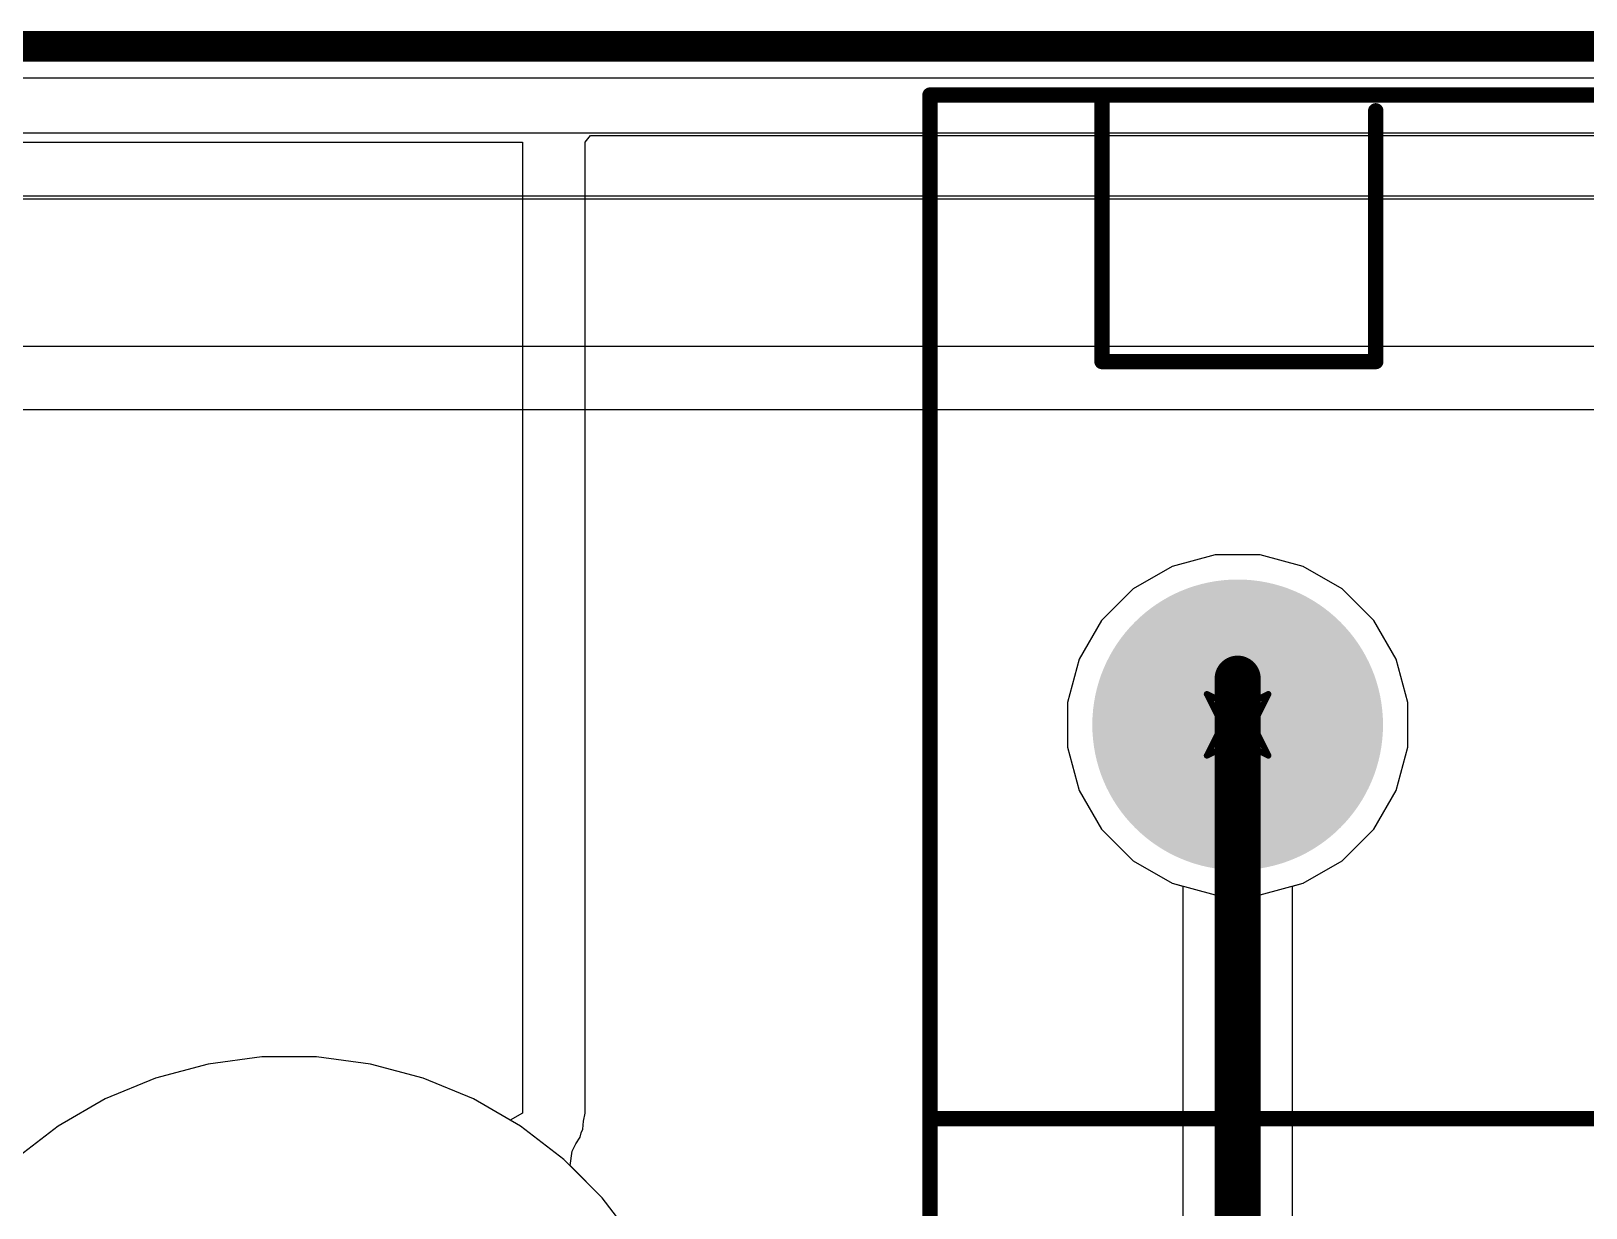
# Model space of a CAD drawing. Header units: inches. Extents: x -3 to 5259, y -3 to 5282.
# Drawn here: x 79.64 to 92.48, y 97.69 to 107.4 of the extents above; entities that cross this region are included whole.
import ezdxf

# ---------------------------------------------------------------- set-up
doc = ezdxf.new("R2010")
doc.units = ezdxf.units.IN
for name, color, linetype in [('Board Outline', 216, 'Continuous'), ('Bottom Layer', 5, 'Continuous'), ('Bottom Solder', 6, 'Continuous'), ('Drill Drawing', 1, 'Continuous'), ('Layer 1', 16, 'Continuous'), ('Layer 2', 76, 'Continuous'), ('Multi-Layer', 9, 'Continuous'), ('Pad Holes', 156, 'Continuous'), ('Top Layer', 1, 'Continuous'), ('Top Overlay', 2, 'Continuous'), ('Top Solder', 216, 'Continuous')]:
    doc.layers.add(name, color=color, linetype=linetype)

# ---------------------------------------------------------------- blocks, each defined once
blk = doc.blocks.new('DB128V_5_08_5P_GN_S_183')
at = {"layer": 'Bottom Layer'}
h = blk.add_hatch(color=5, dxfattribs=at)
edge = h.paths.add_edge_path()
edge.add_arc((10.16, 0), 1.15, 0, 360)
at = {"layer": 'Bottom Solder'}
h = blk.add_hatch(color=6, dxfattribs=at)
edge = h.paths.add_edge_path()
edge.add_arc((10.16, 0), 1.2, 0, 360)
at = {"layer": 'Layer 1'}
h = blk.add_hatch(color=16, dxfattribs=at)
edge = h.paths.add_edge_path()
edge.add_arc((10.16, 0), 1.15, 0, 360)
at = {"layer": 'Layer 2'}
h = blk.add_hatch(color=76, dxfattribs=at)
edge = h.paths.add_edge_path()
edge.add_arc((10.16, 0), 1.15, 0, 360)
at = {"layer": 'Multi-Layer'}
h = blk.add_hatch(color=9, dxfattribs=at)
edge = h.paths.add_edge_path()
edge.add_arc((10.16, 0), 1.15, 0, 360)
at = {"layer": 'Pad Holes'}
h = blk.add_hatch(color=7, dxfattribs=at)
edge = h.paths.add_edge_path()
edge.add_arc((10.16, 0), 0.75, 0, 360)
at = {"layer": 'Top Layer'}
h = blk.add_hatch(color=1, dxfattribs=at)
edge = h.paths.add_edge_path()
edge.add_arc((10.16, 0), 1.15, 0, 360)
at = {"layer": 'Top Solder'}
h = blk.add_hatch(color=216, dxfattribs=at)
edge = h.paths.add_edge_path()
edge.add_arc((10.16, 0), 1.2, 0, 360)
at = {"layer": 'Top Overlay'}
for points in [[(12.7, 5, 0.127, 0.127, 0), (12.7, -5.2, 0.127, 0.127, 0)], [(12.69, 3.251, 0.127, 0.127, 0), (-12.71, 3.26, 0.127, 0.127, 0)], [(9.02, -3, 0.127, 0.127, 0), (9.02, -5.07, 0.127, 0.127, 0)], [(11.28, -3, 0.127, 0.127, 0), (9.02, -3, 0.127, 0.127, 0)], [(11.28, -3, 0.127, 0.127, 0), (11.28, -5.2, 0.127, 0.127, 0)], [(12.7, -5.2, 0.127, 0.127, 0), (-12.7, -5.2, 0.127, 0.127, 0)]]:
    blk.add_lwpolyline(points, format="xyseb", dxfattribs=at)
for points in [[(12.658, 3.251, 0.0635, 0.0635, 1), (12.722, 3.251, 0.0635, 0.0635, 1)], [(8.988, -3, 0.0635, 0.0635, 1), (9.052, -3, 0.0635, 0.0635, 1)], [(8.988, -3, 0.0635, 0.0635, 1), (9.052, -3, 0.0635, 0.0635, 1)], [(11.248, -3, 0.0635, 0.0635, 1), (11.312, -3, 0.0635, 0.0635, 1)], [(11.248, -3, 0.0635, 0.0635, 1), (11.312, -3, 0.0635, 0.0635, 1)], [(8.988, -5.07, 0.0635, 0.0635, 1), (9.052, -5.07, 0.0635, 0.0635, 1)], [(11.248, -5.2, 0.0635, 0.0635, 1), (11.312, -5.2, 0.0635, 0.0635, 1)], [(12.668, -5.2, 0.0635, 0.0635, 1), (12.732, -5.2, 0.0635, 0.0635, 1)], [(12.668, -5.2, 0.0635, 0.0635, 1), (12.732, -5.2, 0.0635, 0.0635, 1)]]:
    blk.add_lwpolyline(points, format="xyseb", close=True, dxfattribs=at)

msp = doc.modelspace()

# ---------------------------------------------------------------- linework, layer by layer
at = {"layer": 'Board Outline'}
msp.add_lwpolyline([(-2.722, 107.278, 0.254, 0.254, 0), (147.278, 107.278, 0.254, 0.254, 0)], format="xyseb", dxfattribs=at)
at = {"layer": 'Bottom Layer'}
for p, q in [((5.363, 106.045), (139.161, 106.045)), ((48.108, 106.02), (139.144, 106.02)), ((89.415, 103.08), (89.058, 102.984)), ((89.415, 103.08), (89.058, 102.984)), ((89.785, 103.08), (89.415, 103.08)), ((89.785, 103.08), (89.415, 103.08)), ((90.142, 102.984), (89.785, 103.08)), ((90.142, 102.984), (89.785, 103.08)), ((89.058, 102.984), (88.738, 102.799)), ((89.058, 102.984), (88.738, 102.799)), ((90.462, 102.799), (90.142, 102.984)), ((90.462, 102.799), (90.142, 102.984)), ((88.738, 102.799), (88.476, 102.538)), ((88.738, 102.799), (88.476, 102.538)), ((90.723, 102.538), (90.462, 102.799)), ((90.723, 102.538), (90.462, 102.799)), ((88.476, 102.538), (88.291, 102.218)), ((88.476, 102.538), (88.291, 102.218)), ((90.908, 102.218), (90.723, 102.538)), ((90.908, 102.218), (90.723, 102.538)), ((88.291, 102.218), (88.196, 101.861)), ((88.291, 102.218), (88.196, 101.861)), ((91.004, 101.861), (90.908, 102.218)), ((91.004, 101.861), (90.908, 102.218)), ((88.196, 101.861), (88.196, 101.491)), ((88.196, 101.861), (88.196, 101.491)), ((91.004, 101.491), (91.004, 101.861)), ((91.004, 101.491), (91.004, 101.861)), ((88.196, 101.491), (88.291, 101.134)), ((88.196, 101.491), (88.291, 101.134)), ((90.908, 101.134), (91.004, 101.491)), ((90.908, 101.134), (91.004, 101.491)), ((88.291, 101.134), (88.476, 100.814)), ((88.291, 101.134), (88.476, 100.814)), ((90.723, 100.814), (90.908, 101.134)), ((90.723, 100.814), (90.908, 101.134)), ((88.476, 100.814), (88.738, 100.552)), ((88.476, 100.814), (88.738, 100.552)), ((90.462, 100.552), (90.723, 100.814)), ((90.462, 100.552), (90.723, 100.814)), ((88.738, 100.552), (89.058, 100.368)), ((88.738, 100.552), (89.058, 100.368)), ((90.142, 100.368), (90.462, 100.552)), ((90.142, 100.368), (90.462, 100.552)), ((89.058, 100.368), (89.415, 100.272)), ((89.058, 100.368), (89.415, 100.272)), ((89.415, 100.272), (89.785, 100.272)), ((89.415, 100.272), (89.785, 100.272)), ((89.785, 100.272), (90.142, 100.368)), ((89.785, 100.272), (90.142, 100.368))]:
    msp.add_line(p, q, dxfattribs=at)
at = {"layer": 'Drill Drawing'}
for points in [[(89.346, 101.93, 0.0508, 0.0508, 0), (89.6, 101.803, 0.0508, 0.0508, 0)], [(89.346, 101.93, 0.0508, 0.0508, 0), (89.473, 101.676, 0.0508, 0.0508, 0)], [(89.6, 101.803, 0.0508, 0.0508, 0), (89.854, 101.93, 0.0508, 0.0508, 0)], [(89.727, 101.676, 0.0508, 0.0508, 0), (89.854, 101.93, 0.0508, 0.0508, 0)], [(89.346, 101.422, 0.0508, 0.0508, 0), (89.473, 101.676, 0.0508, 0.0508, 0)], [(89.727, 101.676, 0.0508, 0.0508, 0), (89.854, 101.422, 0.0508, 0.0508, 0)], [(89.346, 101.422, 0.0508, 0.0508, 0), (89.6, 101.549, 0.0508, 0.0508, 0)], [(89.6, 101.549, 0.0508, 0.0508, 0), (89.854, 101.422, 0.0508, 0.0508, 0)]]:
    msp.add_lwpolyline(points, format="xyseb", dxfattribs=at)
for points in [[(89.333, 101.93, 0.0254, 0.0254, 1), (89.358, 101.93, 0.0254, 0.0254, 1)], [(89.333, 101.93, 0.0254, 0.0254, 1), (89.358, 101.93, 0.0254, 0.0254, 1)], [(89.841, 101.93, 0.0254, 0.0254, 1), (89.866, 101.93, 0.0254, 0.0254, 1)], [(89.841, 101.93, 0.0254, 0.0254, 1), (89.866, 101.93, 0.0254, 0.0254, 1)], [(89.587, 101.803, 0.0254, 0.0254, 1), (89.612, 101.803, 0.0254, 0.0254, 1)], [(89.587, 101.803, 0.0254, 0.0254, 1), (89.612, 101.803, 0.0254, 0.0254, 1)], [(89.46, 101.676, 0.0254, 0.0254, 1), (89.485, 101.676, 0.0254, 0.0254, 1)], [(89.46, 101.676, 0.0254, 0.0254, 1), (89.485, 101.676, 0.0254, 0.0254, 1)], [(89.714, 101.676, 0.0254, 0.0254, 1), (89.739, 101.676, 0.0254, 0.0254, 1)], [(89.714, 101.676, 0.0254, 0.0254, 1), (89.739, 101.676, 0.0254, 0.0254, 1)], [(89.587, 101.549, 0.0254, 0.0254, 1), (89.612, 101.549, 0.0254, 0.0254, 1)], [(89.587, 101.549, 0.0254, 0.0254, 1), (89.612, 101.549, 0.0254, 0.0254, 1)], [(89.333, 101.422, 0.0254, 0.0254, 1), (89.358, 101.422, 0.0254, 0.0254, 1)], [(89.333, 101.422, 0.0254, 0.0254, 1), (89.358, 101.422, 0.0254, 0.0254, 1)], [(89.841, 101.422, 0.0254, 0.0254, 1), (89.866, 101.422, 0.0254, 0.0254, 1)], [(89.841, 101.422, 0.0254, 0.0254, 1), (89.866, 101.422, 0.0254, 0.0254, 1)]]:
    msp.add_lwpolyline(points, format="xyseb", close=True, dxfattribs=at)
at = {"layer": 'Layer 1'}
for p, q in [((-2.463, 107.019), (147.019, 107.019)), ((118.441, 104.799), (72.257, 104.799)), ((72.257, 104.281), (118.226, 104.281)), ((89.415, 103.08), (89.058, 102.984)), ((89.785, 103.08), (89.415, 103.08)), ((90.142, 102.984), (89.785, 103.08)), ((89.058, 102.984), (88.738, 102.799)), ((90.462, 102.799), (90.142, 102.984)), ((88.738, 102.799), (88.476, 102.538)), ((90.723, 102.538), (90.462, 102.799)), ((88.476, 102.538), (88.291, 102.218)), ((90.908, 102.218), (90.723, 102.538)), ((88.291, 102.218), (88.196, 101.861)), ((91.004, 101.861), (90.908, 102.218)), ((88.196, 101.861), (88.196, 101.491)), ((91.004, 101.491), (91.004, 101.861)), ((88.196, 101.491), (88.291, 101.134)), ((90.908, 101.134), (91.004, 101.491)), ((88.291, 101.134), (88.476, 100.814)), ((90.723, 100.814), (90.908, 101.134)), ((88.476, 100.814), (88.738, 100.552)), ((90.462, 100.552), (90.723, 100.814)), ((88.738, 100.552), (89.058, 100.368)), ((90.142, 100.368), (90.462, 100.552)), ((89.058, 100.368), (89.415, 100.272)), ((89.415, 100.272), (89.785, 100.272)), ((89.785, 100.272), (90.142, 100.368))]:
    msp.add_line(p, q, dxfattribs=at)
at = {"layer": 'Layer 2'}
for p, q in [((-2.158, 106.564), (118.244, 106.564)), ((89.415, 103.08), (89.058, 102.984)), ((89.785, 103.08), (89.415, 103.08)), ((90.142, 102.984), (89.785, 103.08)), ((89.058, 102.984), (88.738, 102.799)), ((90.462, 102.799), (90.142, 102.984)), ((88.738, 102.799), (88.476, 102.538)), ((90.723, 102.538), (90.462, 102.799)), ((88.476, 102.538), (88.291, 102.218)), ((90.908, 102.218), (90.723, 102.538)), ((88.291, 102.218), (88.196, 101.861)), ((91.004, 101.861), (90.908, 102.218)), ((88.196, 101.861), (88.196, 101.491)), ((91.004, 101.491), (91.004, 101.861)), ((88.196, 101.491), (88.291, 101.134)), ((90.908, 101.134), (91.004, 101.491)), ((88.291, 101.134), (88.476, 100.814)), ((90.723, 100.814), (90.908, 101.134)), ((88.476, 100.814), (88.738, 100.552)), ((90.462, 100.552), (90.723, 100.814)), ((88.738, 100.552), (89.058, 100.368)), ((90.142, 100.368), (90.462, 100.552)), ((89.058, 100.368), (89.415, 100.272)), ((89.415, 100.272), (89.785, 100.272)), ((89.785, 100.272), (90.142, 100.368))]:
    msp.add_line(p, q, dxfattribs=at)
at = {"layer": 'Top Layer'}
for p, q in [((84.213, 106.487), (84.258, 106.542)), ((84.258, 106.542), (102.51, 106.542)), ((72.29, 106.487), (83.695, 106.487)), ((83.695, 106.487), (83.695, 98.47)), ((84.213, 98.47), (84.213, 106.487)), ((89.415, 103.08), (89.058, 102.984)), ((89.785, 103.08), (89.415, 103.08)), ((90.142, 102.984), (89.785, 103.08)), ((89.058, 102.984), (88.738, 102.799)), ((90.462, 102.799), (90.142, 102.984)), ((88.738, 102.799), (88.476, 102.538)), ((90.723, 102.538), (90.462, 102.799)), ((88.476, 102.538), (88.291, 102.218)), ((90.908, 102.218), (90.723, 102.538)), ((88.291, 102.218), (88.196, 101.861)), ((91.004, 101.861), (90.908, 102.218)), ((88.196, 101.861), (88.196, 101.491)), ((91.004, 101.491), (91.004, 101.861)), ((88.196, 101.491), (88.291, 101.134)), ((90.908, 101.134), (91.004, 101.491)), ((88.291, 101.134), (88.476, 100.814)), ((90.723, 100.814), (90.908, 101.134)), ((88.476, 100.814), (88.738, 100.552)), ((90.462, 100.552), (90.723, 100.814)), ((88.738, 100.552), (89.058, 100.368)), ((90.142, 100.368), (90.462, 100.552)), ((89.058, 100.368), (89.147, 100.344)), ((89.147, 100.344), (89.147, 89.676)), ((90.053, 100.344), (90.142, 100.368)), ((90.053, 89.676), (90.053, 100.344)), ((81.1, 98.875), (80.666, 98.759)), ((81.1, 98.875), (80.666, 98.759)), ((81.545, 98.934), (81.1, 98.875)), ((81.545, 98.934), (81.1, 98.875)), ((81.77, 98.934), (81.545, 98.934)), ((81.995, 98.934), (81.545, 98.934)), ((81.995, 98.934), (81.77, 98.934)), ((82.441, 98.875), (81.995, 98.934)), ((82.441, 98.875), (81.995, 98.934)), ((82.875, 98.759), (82.441, 98.875)), ((82.875, 98.759), (82.441, 98.875)), ((80.666, 98.759), (80.25, 98.587)), ((80.666, 98.759), (80.25, 98.587)), ((83.29, 98.587), (82.875, 98.759)), ((83.29, 98.587), (82.875, 98.759)), ((80.25, 98.587), (79.861, 98.362)), ((80.25, 98.587), (79.861, 98.362)), ((83.679, 98.362), (83.29, 98.587)), ((83.593, 98.412), (83.29, 98.587)), ((83.695, 98.47), (83.593, 98.412)), ((84.2, 98.404), (84.213, 98.47)), ((79.861, 98.362), (79.505, 98.088)), ((79.861, 98.362), (79.505, 98.088)), ((84.036, 98.088), (83.679, 98.362)), ((84.18, 98.306), (84.195, 98.336)), ((84.195, 98.336), (84.2, 98.404)), ((84.106, 98.155), (84.136, 98.216)), ((84.136, 98.216), (84.173, 98.272)), ((84.173, 98.272), (84.18, 98.306)), ((84.354, 97.771), (84.036, 98.088)), ((84.088, 98.036), (84.106, 98.155)), ((84.354, 97.771), (84.088, 98.036)), ((84.627, 97.414), (84.354, 97.771)), ((84.627, 97.414), (84.354, 97.771))]:
    msp.add_line(p, q, dxfattribs=at)
msp.add_lwpolyline([(89.6, 88.813, 0.381, 0.381, 0), (89.6, 102.057, 0.381, 0.381, 0)], format="xyseb", dxfattribs=at)
msp.add_lwpolyline([(89.505, 102.057, 0.191, 0.191, 1), (89.695, 102.057, 0.191, 0.191, 1)], format="xyseb", close=True, dxfattribs=at)

# ---------------------------------------------------------------- block references
at = {"rotation": 180}
msp.add_blockref('DB128V_5_08_5P_GN_S_183', (99.76, 101.676), dxfattribs=at)

doc.saveas('drawing.dxf')
